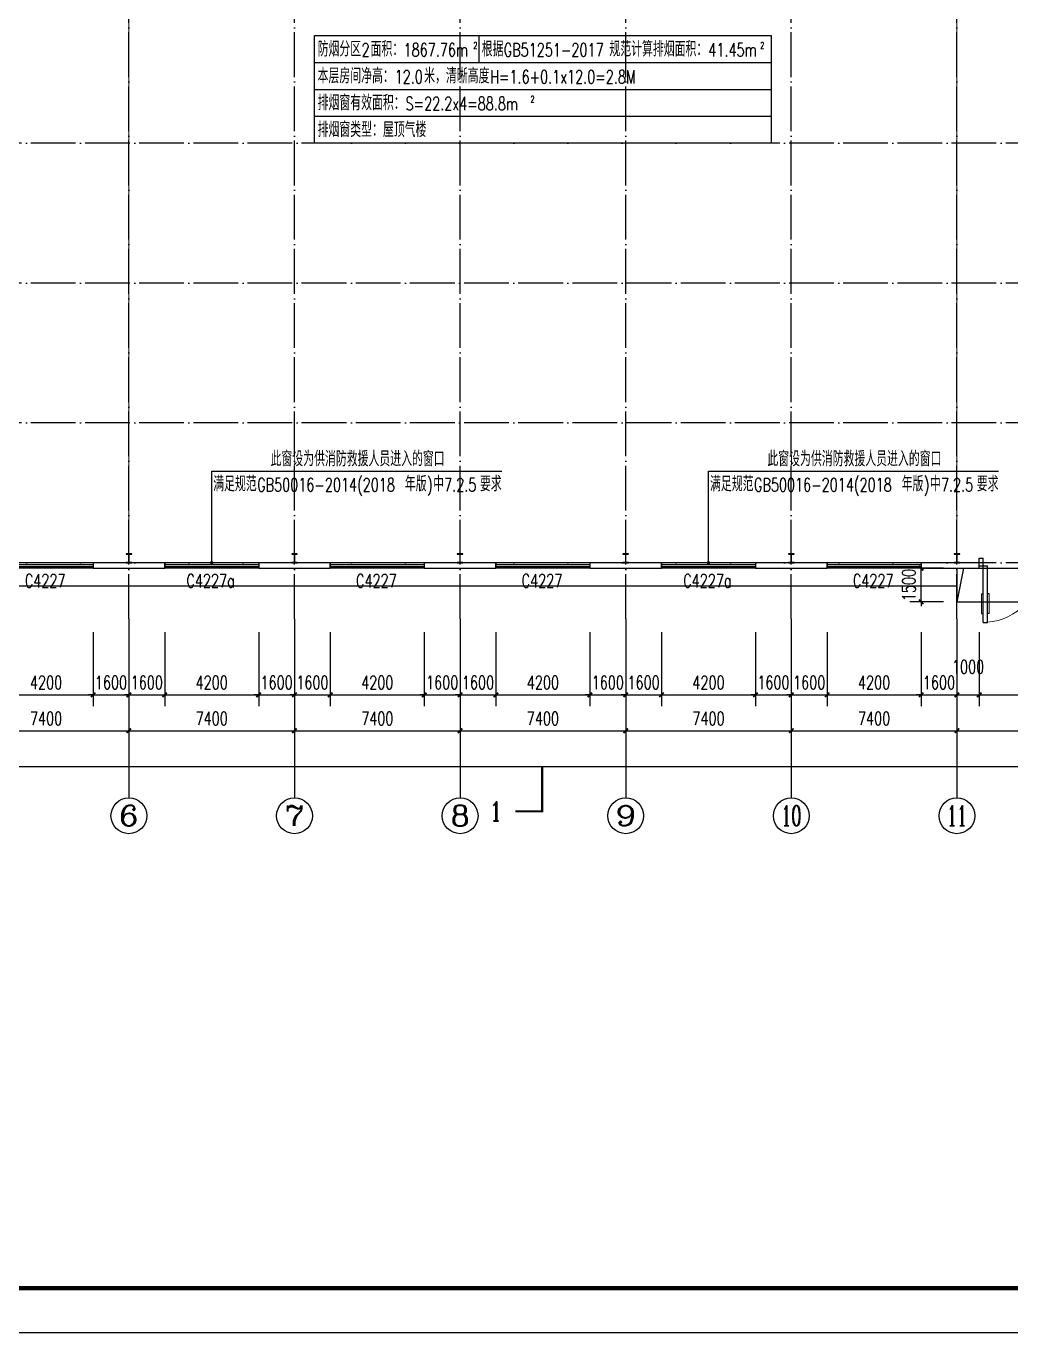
# Model space of a CAD drawing. Extents: x 13898408 to 14113608, y -853943 to -68012.
# Drawn here: x 13949016 to 13993020, y -324043 to -265668 of the extents above; entities that cross this region are included whole.
import ezdxf
from ezdxf.enums import TextEntityAlignment as Align

# ---------------------------------------------------------------- set-up
doc = ezdxf.new("R2010")
doc.units = 0
doc.header["$LTSCALE"] = 1000
doc.header["$MEASUREMENT"] = 0
doc.linetypes.add('DASH', pattern=[0.35, 0.25, -0.1])
doc.linetypes.add('DOTE', pattern=[2.42, 2, -0.2, 0.02, -0.2])
for name, color, linetype in [('AXIS', 3, 'Continuous'), ('AXIS_TEXT', 7, 'Continuous'), ('COLUMN', 2, 'Continuous'), ('DIM_LEAD', 3, 'Continuous'), ('DIM_SYMB', 3, 'Continuous'), ('DOTE', 1, 'DOTE'), ('PUB_DIM', 3, 'Continuous'), ('PUB_TEXT', 7, 'Continuous'), ('TK', 4, 'Continuous'), ('WALL-PARAPET', 6, 'Continuous'), ('WINDOW', 4, 'Continuous'), ('WINDOW_TEXT', 7, 'Continuous')]:
    doc.layers.add(name, color=color, linetype=linetype)
doc.styles.add('_TCH_AXIS', font='COMPLEX', dxfattribs={"bigfont": 'GBCBIG'})
doc.styles.add('_TCH_DIM', font='SIMPLEX', dxfattribs={"bigfont": 'GBCBIG'})
doc.styles.add('_TCH_DIM_T3', font='SIMPLEX', dxfattribs={"width": 0.705882, "bigfont": 'GBCBIG'})
doc.styles.add('_TCH_LABEL', font='COMPLEX', dxfattribs={"bigfont": 'GBCBIG'})
doc.styles.add('_TCH_WINDOW', font='SIMPLEX', dxfattribs={"height": 3.5, "bigfont": 'GBCBIG'})
doc.styles.add('COMPLEX', font='COMPLEX')
doc.dimstyles.new('_TCH_ARCH&&200', dxfattribs={"dimtxt": 595, "dimasz": 200, "dimexe": 500, "dimexo": 600, "dimgap": 252.5, "dimtad": 1, "dimdec": 0, "dimzin": 0, "dimdsep": 46, "dimtxsty": '_TCH_DIM_T3', "dimblk": 'ARCHTICK', "dimcen": 0.09, "dimclrt": 7, "dimazin": 2, "dimtfac": 1, "dimtdec": 0, "dimtix": 1, "dimtmove": 2, "dimatfit": 3, "dimfxl": 0, "dimtolj": 1, "dimtzin": 0, "dimarcsym": 0})

# ---------------------------------------------------------------- blocks, each defined once
blk = doc.blocks.new('A$C797E1D2B')
at = {"layer": 'COLUMN'}
h = blk.add_hatch(color=256, dxfattribs=at)
h.paths.add_polyline_path([(125, 400), (250, 400), (250, 388), (130, 388), (130, 200), (125, 200)])
h.paths.add_polyline_path([(0, 400), (125, 400), (125, 200), (120, 200), (120, 388), (0, 388)])
h.paths.add_polyline_path([(0, 12), (120, 12), (120, 200), (125, 200), (125, 0), (0, 0)])
h.paths.add_polyline_path([(125, 200), (130, 200), (130, 12), (250, 12), (250, 0), (125, 0)])
blk.add_lwpolyline([(250, 0), (250, 12), (130, 12), (130, 388), (250, 388), (250, 400), (0, 400), (0, 388), (120, 388), (120, 12), (0, 12), (0, 0)], close=True, dxfattribs=at)
blk = doc.blocks.new('GeYuanFrame_54710130', base_point=(20.09, 4.53))
at = {"layer": 'TK'}
blk.add_lwpolyline([(20.09, 4.53), (20.09, 598.53), (1071.09, 598.53), (1071.09, 4.53)], close=True, dxfattribs=at)
at = {"layer": 'TK', "const_width": 1}
blk.add_lwpolyline([(45.09, 588.53), (1061.09, 588.53), (1061.09, 14.53), (45.09, 14.53)], close=True, dxfattribs=at)
blk = doc.blocks.new('_AXISO')
blk.add_circle((0, 0), 0.5)
at = {"layer": 'AXIS_TEXT', "style": 'COMPLEX', "width": 1.041667}
blk.add_attdef('A', text='', height=0.56, dxfattribs=at).set_placement((-0.25, -0.28), (0.25, -0.28), align=Align.FIT)
blk = doc.blocks.new('_ArchTick')
at = {"color": 0, "linetype": 'ByBlock', "const_width": 0.4}
blk.add_lwpolyline([(-0.5, -0.5), (0.5, 0.5)], dxfattribs=at)
blk = doc.blocks.new('*D58')
at = {"layer": 'AXIS', "color": 0, "lineweight": -2}
for p, q in [((13916368, -292743), (13916368, -299243)), ((14079648, -292743), (14079648, -299243)), ((13916368, -298743), (14079648, -298743))]:
    blk.add_line(p, q, dxfattribs=at)
at = {"layer": 'Defpoints', "color": 0}
for p in [(13916368, -292143), (14079648, -292143), (14079648, -298743)]:
    blk.add_point(p, dxfattribs=at)
at = {"layer": 'AXIS', "color": 0, "lineweight": -2, "xscale": 200, "yscale": 200, "zscale": 200, "rotation": 180}
blk.add_blockref('_ArchTick', (13916368, -298743), dxfattribs=at)
at = {"layer": 'AXIS', "color": 0, "lineweight": -2, "xscale": 200, "yscale": 200, "zscale": 200}
blk.add_blockref('_ArchTick', (14079648, -298743), dxfattribs=at)
at = {"layer": 'AXIS', "color": 7, "insert": (13998008, -298193), "char_height": 595, "attachment_point": 5, "style": '_TCH_DIM_T3'}
blk.add_mtext('\\A1;163280', dxfattribs=at)
blk = doc.blocks.new('*D66')
at = {"layer": 'AXIS', "color": 0, "lineweight": -2}
for p, q in [((13946208, -292743), (13946208, -297643)), ((13953608, -292743), (13953608, -297643)), ((13946208, -297143), (13953608, -297143))]:
    blk.add_line(p, q, dxfattribs=at)
at = {"layer": 'Defpoints', "color": 0}
for p in [(13946208, -292143), (13953608, -292143), (13953608, -297143)]:
    blk.add_point(p, dxfattribs=at)
at = {"layer": 'AXIS', "color": 0, "lineweight": -2, "xscale": 200, "yscale": 200, "zscale": 200, "rotation": 180}
blk.add_blockref('_ArchTick', (13946208, -297143), dxfattribs=at)
at = {"layer": 'AXIS', "color": 0, "lineweight": -2, "xscale": 200, "yscale": 200, "zscale": 200}
blk.add_blockref('_ArchTick', (13953608, -297143), dxfattribs=at)
at = {"layer": 'AXIS', "color": 7, "insert": (13949908, -296593), "char_height": 595, "attachment_point": 5, "style": '_TCH_DIM_T3'}
blk.add_mtext('\\A1;7400', dxfattribs=at)
blk = doc.blocks.new('*D67')
at = {"layer": 'AXIS', "color": 0, "lineweight": -2}
for p, q in [((13953608, -292743), (13953608, -297643)), ((13961008, -292743), (13961008, -297643)), ((13953608, -297143), (13961008, -297143))]:
    blk.add_line(p, q, dxfattribs=at)
at = {"layer": 'Defpoints', "color": 0}
for p in [(13953608, -292143), (13961008, -292143), (13961008, -297143)]:
    blk.add_point(p, dxfattribs=at)
at = {"layer": 'AXIS', "color": 0, "lineweight": -2, "xscale": 200, "yscale": 200, "zscale": 200, "rotation": 180}
blk.add_blockref('_ArchTick', (13953608, -297143), dxfattribs=at)
at = {"layer": 'AXIS', "color": 0, "lineweight": -2, "xscale": 200, "yscale": 200, "zscale": 200}
blk.add_blockref('_ArchTick', (13961008, -297143), dxfattribs=at)
at = {"layer": 'AXIS', "color": 7, "insert": (13957308, -296593), "char_height": 595, "attachment_point": 5, "style": '_TCH_DIM_T3'}
blk.add_mtext('\\A1;7400', dxfattribs=at)
blk = doc.blocks.new('*D68')
at = {"layer": 'AXIS', "color": 0, "lineweight": -2}
for p, q in [((13961008, -292743), (13961008, -297643)), ((13968408, -292743), (13968408, -297643)), ((13961008, -297143), (13968408, -297143))]:
    blk.add_line(p, q, dxfattribs=at)
at = {"layer": 'Defpoints', "color": 0}
for p in [(13961008, -292143), (13968408, -292143), (13968408, -297143)]:
    blk.add_point(p, dxfattribs=at)
at = {"layer": 'AXIS', "color": 0, "lineweight": -2, "xscale": 200, "yscale": 200, "zscale": 200, "rotation": 180}
blk.add_blockref('_ArchTick', (13961008, -297143), dxfattribs=at)
at = {"layer": 'AXIS', "color": 0, "lineweight": -2, "xscale": 200, "yscale": 200, "zscale": 200}
blk.add_blockref('_ArchTick', (13968408, -297143), dxfattribs=at)
at = {"layer": 'AXIS', "color": 7, "insert": (13964708, -296593), "char_height": 595, "attachment_point": 5, "style": '_TCH_DIM_T3'}
blk.add_mtext('\\A1;7400', dxfattribs=at)
blk = doc.blocks.new('*D69')
at = {"layer": 'AXIS', "color": 0, "lineweight": -2}
for p, q in [((13968408, -292743), (13968408, -297643)), ((13975808, -292743), (13975808, -297643)), ((13968408, -297143), (13975808, -297143))]:
    blk.add_line(p, q, dxfattribs=at)
at = {"layer": 'Defpoints', "color": 0}
for p in [(13968408, -292143), (13975808, -292143), (13975808, -297143)]:
    blk.add_point(p, dxfattribs=at)
at = {"layer": 'AXIS', "color": 0, "lineweight": -2, "xscale": 200, "yscale": 200, "zscale": 200, "rotation": 180}
blk.add_blockref('_ArchTick', (13968408, -297143), dxfattribs=at)
at = {"layer": 'AXIS', "color": 0, "lineweight": -2, "xscale": 200, "yscale": 200, "zscale": 200}
blk.add_blockref('_ArchTick', (13975808, -297143), dxfattribs=at)
at = {"layer": 'AXIS', "color": 7, "insert": (13972108, -296593), "char_height": 595, "attachment_point": 5, "style": '_TCH_DIM_T3'}
blk.add_mtext('\\A1;7400', dxfattribs=at)
blk = doc.blocks.new('*D70')
at = {"layer": 'AXIS', "color": 0, "lineweight": -2}
for p, q in [((13975808, -292743), (13975808, -297643)), ((13983208, -292743), (13983208, -297643)), ((13975808, -297143), (13983208, -297143))]:
    blk.add_line(p, q, dxfattribs=at)
at = {"layer": 'Defpoints', "color": 0}
for p in [(13975808, -292143), (13983208, -292143), (13983208, -297143)]:
    blk.add_point(p, dxfattribs=at)
at = {"layer": 'AXIS', "color": 0, "lineweight": -2, "xscale": 200, "yscale": 200, "zscale": 200, "rotation": 180}
blk.add_blockref('_ArchTick', (13975808, -297143), dxfattribs=at)
at = {"layer": 'AXIS', "color": 0, "lineweight": -2, "xscale": 200, "yscale": 200, "zscale": 200}
blk.add_blockref('_ArchTick', (13983208, -297143), dxfattribs=at)
at = {"layer": 'AXIS', "color": 7, "insert": (13979508, -296593), "char_height": 595, "attachment_point": 5, "style": '_TCH_DIM_T3'}
blk.add_mtext('\\A1;7400', dxfattribs=at)
blk = doc.blocks.new('*D71')
at = {"layer": 'AXIS', "color": 0, "lineweight": -2}
for p, q in [((13983208, -292743), (13983208, -297643)), ((13990608, -292743), (13990608, -297643)), ((13983208, -297143), (13990608, -297143))]:
    blk.add_line(p, q, dxfattribs=at)
at = {"layer": 'Defpoints', "color": 0}
for p in [(13983208, -292143), (13990608, -292143), (13990608, -297143)]:
    blk.add_point(p, dxfattribs=at)
at = {"layer": 'AXIS', "color": 0, "lineweight": -2, "xscale": 200, "yscale": 200, "zscale": 200, "rotation": 180}
blk.add_blockref('_ArchTick', (13983208, -297143), dxfattribs=at)
at = {"layer": 'AXIS', "color": 0, "lineweight": -2, "xscale": 200, "yscale": 200, "zscale": 200}
blk.add_blockref('_ArchTick', (13990608, -297143), dxfattribs=at)
at = {"layer": 'AXIS', "color": 7, "insert": (13986908, -296593), "char_height": 595, "attachment_point": 5, "style": '_TCH_DIM_T3'}
blk.add_mtext('\\A1;7400', dxfattribs=at)
blk = doc.blocks.new('*D72')
at = {"layer": 'AXIS', "color": 0, "lineweight": -2}
for p, q in [((13990608, -292743), (13990608, -297643)), ((13998008, -292743), (13998008, -297643)), ((13990608, -297143), (13998008, -297143))]:
    blk.add_line(p, q, dxfattribs=at)
at = {"layer": 'Defpoints', "color": 0}
for p in [(13990608, -292143), (13998008, -292143), (13998008, -297143)]:
    blk.add_point(p, dxfattribs=at)
at = {"layer": 'AXIS', "color": 0, "lineweight": -2, "xscale": 200, "yscale": 200, "zscale": 200, "rotation": 180}
blk.add_blockref('_ArchTick', (13990608, -297143), dxfattribs=at)
at = {"layer": 'AXIS', "color": 0, "lineweight": -2, "xscale": 200, "yscale": 200, "zscale": 200}
blk.add_blockref('_ArchTick', (13998008, -297143), dxfattribs=at)
at = {"layer": 'AXIS', "color": 7, "insert": (13994308, -296593), "char_height": 595, "attachment_point": 5, "style": '_TCH_DIM_T3'}
blk.add_mtext('\\A1;7400', dxfattribs=at)
blk = doc.blocks.new('$DorLib2D$00000011')
for p, q in [((-0.467, 0.471), (-0.467, -0.062)), ((-0.467, 0.471), (-0.433, 0.471)), ((-0.433, 0.471), (-0.433, 0.004)), ((0.433, 0.471), (0.433, 0.004)), ((0.467, 0.471), (0.433, 0.471)), ((0.467, 0.471), (0.467, -0.062)), ((-0.483, 0.396), (-0.467, 0.396)), ((-0.417, 0.396), (-0.433, 0.396)), ((0.417, 0.396), (0.433, 0.396)), ((0.483, 0.396), (0.467, 0.396)), ((-0.483, 0.235), (-0.467, 0.235)), ((-0.417, 0.235), (-0.433, 0.235)), ((0.417, 0.235), (0.433, 0.235)), ((0.483, 0.235), (0.467, 0.235)), ((-0.5, 0.004), (-0.433, 0.004)), ((-0.5, 0.004), (-0.5, -0.062)), ((0.5, 0.004), (0.433, 0.004)), ((0.5, 0.004), (0.5, -0.062)), ((-0.5, -0.062), (-0.467, -0.062)), ((0.5, -0.062), (0.467, -0.062))]:
    blk.add_line(p, q)
at = {"lineweight": 13}
for p, q in [((-0.483, 0.396), (-0.483, 0.235)), ((-0.417, 0.396), (-0.417, 0.235)), ((0.417, 0.396), (0.417, 0.235)), ((0.483, 0.396), (0.483, 0.235))]:
    blk.add_line(p, q, dxfattribs=at)
for centre, start, end in [((-0.467, 0.004), 0, 85.904), ((0.467, 0.004), 94.096, 180)]:
    blk.add_arc(centre, 0.467, start, end, dxfattribs=at)
blk = doc.blocks.new('$TCHSYS$WIN2D')
for p, q in [((-0.5, 0.5), (0.5, 0.5)), ((-0.5, 0.5), (-0.5, -0.5)), ((0.5, 0.5), (0.5, -0.5)), ((0.5, 0.167), (-0.5, 0.167)), ((0.5, -0.167), (-0.5, -0.167)), ((-0.5, -0.5), (0.5, -0.5))]:
    blk.add_line(p, q)
blk = doc.blocks.new('*D329')
at = {"layer": 'Defpoints', "color": 0}
for p in [(13989008, -289883), (13990608, -289883), (13990608, -291383)]:
    blk.add_point(p, dxfattribs=at)
at = {"layer": 'PUB_DIM', "color": 0, "lineweight": -2}
for p, q in [((13990008, -289883), (13988508, -289883)), ((13989008, -289883), (13989008, -289683)), ((13989008, -291383), (13989008, -289883)), ((13990008, -291383), (13988508, -291383)), ((13989008, -291383), (13989008, -291583))]:
    blk.add_line(p, q, dxfattribs=at)
at = {"layer": 'PUB_DIM', "color": 0, "lineweight": -2, "xscale": 200, "yscale": 200, "zscale": 200}
for p, rotation in [((13989008, -289883), 270), ((13989008, -291383), 90)]:
    blk.add_blockref('_ArchTick', p, dxfattribs=dict(at, rotation=rotation))
at = {"layer": 'PUB_DIM', "color": 7, "insert": (13988458, -290633), "char_height": 595, "attachment_point": 5, "rotation": 90, "style": '_TCH_DIM_T3'}
blk.add_mtext('\\A1;1500', dxfattribs=at)
blk = doc.blocks.new('*D364')
at = {"layer": 'Defpoints', "color": 0}
for p in [(13947808, -292143), (13952008, -292143), (13952008, -295543)]:
    blk.add_point(p, dxfattribs=at)
at = {"layer": 'PUB_DIM', "color": 0, "lineweight": -2}
for p, q in [((13947808, -292743), (13947808, -296043)), ((13952008, -292743), (13952008, -296043)), ((13947808, -295543), (13952008, -295543))]:
    blk.add_line(p, q, dxfattribs=at)
at = {"layer": 'PUB_DIM', "color": 0, "lineweight": -2, "xscale": 200, "yscale": 200, "zscale": 200, "rotation": 180}
blk.add_blockref('_ArchTick', (13947808, -295543), dxfattribs=at)
at = {"layer": 'PUB_DIM', "color": 0, "lineweight": -2, "xscale": 200, "yscale": 200, "zscale": 200}
blk.add_blockref('_ArchTick', (13952008, -295543), dxfattribs=at)
at = {"layer": 'PUB_DIM', "color": 7, "insert": (13949908, -294993), "char_height": 595, "attachment_point": 5, "style": '_TCH_DIM_T3'}
blk.add_mtext('\\A1;4200', dxfattribs=at)
blk = doc.blocks.new('*D365')
at = {"layer": 'Defpoints', "color": 0}
for p in [(13952008, -292143), (13953608, -292143), (13953608, -295543)]:
    blk.add_point(p, dxfattribs=at)
at = {"layer": 'PUB_DIM', "color": 0, "lineweight": -2}
for p, q in [((13952008, -292743), (13952008, -296043)), ((13953608, -292743), (13953608, -296043)), ((13952008, -295543), (13951808, -295543)), ((13952008, -295543), (13953608, -295543)), ((13953608, -295543), (13953808, -295543))]:
    blk.add_line(p, q, dxfattribs=at)
at = {"layer": 'PUB_DIM', "color": 0, "lineweight": -2, "xscale": 200, "yscale": 200, "zscale": 200}
blk.add_blockref('_ArchTick', (13952008, -295543), dxfattribs=at)
at = {"layer": 'PUB_DIM', "color": 0, "lineweight": -2, "xscale": 200, "yscale": 200, "zscale": 200, "rotation": 180}
blk.add_blockref('_ArchTick', (13953608, -295543), dxfattribs=at)
at = {"layer": 'PUB_DIM', "color": 7, "insert": (13952808, -294993), "char_height": 595, "attachment_point": 5, "style": '_TCH_DIM_T3'}
blk.add_mtext('\\A1;1600', dxfattribs=at)
blk = doc.blocks.new('*D366')
at = {"layer": 'Defpoints', "color": 0}
for p in [(13953608, -292143), (13955208, -292143), (13955208, -295543)]:
    blk.add_point(p, dxfattribs=at)
at = {"layer": 'PUB_DIM', "color": 0, "lineweight": -2}
for p, q in [((13953608, -292743), (13953608, -296043)), ((13955208, -292743), (13955208, -296043)), ((13953608, -295543), (13953408, -295543)), ((13953608, -295543), (13955208, -295543)), ((13955208, -295543), (13955408, -295543))]:
    blk.add_line(p, q, dxfattribs=at)
at = {"layer": 'PUB_DIM', "color": 0, "lineweight": -2, "xscale": 200, "yscale": 200, "zscale": 200}
blk.add_blockref('_ArchTick', (13953608, -295543), dxfattribs=at)
at = {"layer": 'PUB_DIM', "color": 0, "lineweight": -2, "xscale": 200, "yscale": 200, "zscale": 200, "rotation": 180}
blk.add_blockref('_ArchTick', (13955208, -295543), dxfattribs=at)
at = {"layer": 'PUB_DIM', "color": 7, "insert": (13954408, -294993), "char_height": 595, "attachment_point": 5, "style": '_TCH_DIM_T3'}
blk.add_mtext('\\A1;1600', dxfattribs=at)
blk = doc.blocks.new('*D367')
at = {"layer": 'Defpoints', "color": 0}
for p in [(13955208, -292143), (13959408, -292143), (13959408, -295543)]:
    blk.add_point(p, dxfattribs=at)
at = {"layer": 'PUB_DIM', "color": 0, "lineweight": -2}
for p, q in [((13955208, -292743), (13955208, -296043)), ((13959408, -292743), (13959408, -296043)), ((13955208, -295543), (13959408, -295543))]:
    blk.add_line(p, q, dxfattribs=at)
at = {"layer": 'PUB_DIM', "color": 0, "lineweight": -2, "xscale": 200, "yscale": 200, "zscale": 200, "rotation": 180}
blk.add_blockref('_ArchTick', (13955208, -295543), dxfattribs=at)
at = {"layer": 'PUB_DIM', "color": 0, "lineweight": -2, "xscale": 200, "yscale": 200, "zscale": 200}
blk.add_blockref('_ArchTick', (13959408, -295543), dxfattribs=at)
at = {"layer": 'PUB_DIM', "color": 7, "insert": (13957308, -294993), "char_height": 595, "attachment_point": 5, "style": '_TCH_DIM_T3'}
blk.add_mtext('\\A1;4200', dxfattribs=at)
blk = doc.blocks.new('*D368')
at = {"layer": 'Defpoints', "color": 0}
for p in [(13959408, -292143), (13961008, -292143), (13961008, -295543)]:
    blk.add_point(p, dxfattribs=at)
at = {"layer": 'PUB_DIM', "color": 0, "lineweight": -2}
for p, q in [((13959408, -292743), (13959408, -296043)), ((13961008, -292743), (13961008, -296043)), ((13959408, -295543), (13959208, -295543)), ((13959408, -295543), (13961008, -295543)), ((13961008, -295543), (13961208, -295543))]:
    blk.add_line(p, q, dxfattribs=at)
at = {"layer": 'PUB_DIM', "color": 0, "lineweight": -2, "xscale": 200, "yscale": 200, "zscale": 200}
blk.add_blockref('_ArchTick', (13959408, -295543), dxfattribs=at)
at = {"layer": 'PUB_DIM', "color": 0, "lineweight": -2, "xscale": 200, "yscale": 200, "zscale": 200, "rotation": 180}
blk.add_blockref('_ArchTick', (13961008, -295543), dxfattribs=at)
at = {"layer": 'PUB_DIM', "color": 7, "insert": (13960208, -294993), "char_height": 595, "attachment_point": 5, "style": '_TCH_DIM_T3'}
blk.add_mtext('\\A1;1600', dxfattribs=at)
blk = doc.blocks.new('*D369')
at = {"layer": 'Defpoints', "color": 0}
for p in [(13961008, -292143), (13962608, -292143), (13962608, -295543)]:
    blk.add_point(p, dxfattribs=at)
at = {"layer": 'PUB_DIM', "color": 0, "lineweight": -2}
for p, q in [((13961008, -292743), (13961008, -296043)), ((13962608, -292743), (13962608, -296043)), ((13961008, -295543), (13960808, -295543)), ((13961008, -295543), (13962608, -295543)), ((13962608, -295543), (13962808, -295543))]:
    blk.add_line(p, q, dxfattribs=at)
at = {"layer": 'PUB_DIM', "color": 0, "lineweight": -2, "xscale": 200, "yscale": 200, "zscale": 200}
blk.add_blockref('_ArchTick', (13961008, -295543), dxfattribs=at)
at = {"layer": 'PUB_DIM', "color": 0, "lineweight": -2, "xscale": 200, "yscale": 200, "zscale": 200, "rotation": 180}
blk.add_blockref('_ArchTick', (13962608, -295543), dxfattribs=at)
at = {"layer": 'PUB_DIM', "color": 7, "insert": (13961808, -294993), "char_height": 595, "attachment_point": 5, "style": '_TCH_DIM_T3'}
blk.add_mtext('\\A1;1600', dxfattribs=at)
blk = doc.blocks.new('*D370')
at = {"layer": 'Defpoints', "color": 0}
for p in [(13962608, -292143), (13966808, -292143), (13966808, -295543)]:
    blk.add_point(p, dxfattribs=at)
at = {"layer": 'PUB_DIM', "color": 0, "lineweight": -2}
for p, q in [((13962608, -292743), (13962608, -296043)), ((13966808, -292743), (13966808, -296043)), ((13962608, -295543), (13966808, -295543))]:
    blk.add_line(p, q, dxfattribs=at)
at = {"layer": 'PUB_DIM', "color": 0, "lineweight": -2, "xscale": 200, "yscale": 200, "zscale": 200, "rotation": 180}
blk.add_blockref('_ArchTick', (13962608, -295543), dxfattribs=at)
at = {"layer": 'PUB_DIM', "color": 0, "lineweight": -2, "xscale": 200, "yscale": 200, "zscale": 200}
blk.add_blockref('_ArchTick', (13966808, -295543), dxfattribs=at)
at = {"layer": 'PUB_DIM', "color": 7, "insert": (13964708, -294993), "char_height": 595, "attachment_point": 5, "style": '_TCH_DIM_T3'}
blk.add_mtext('\\A1;4200', dxfattribs=at)
blk = doc.blocks.new('*D371')
at = {"layer": 'Defpoints', "color": 0}
for p in [(13966808, -292143), (13968408, -292143), (13968408, -295543)]:
    blk.add_point(p, dxfattribs=at)
at = {"layer": 'PUB_DIM', "color": 0, "lineweight": -2}
for p, q in [((13966808, -292743), (13966808, -296043)), ((13968408, -292743), (13968408, -296043)), ((13966808, -295543), (13966608, -295543)), ((13966808, -295543), (13968408, -295543)), ((13968408, -295543), (13968608, -295543))]:
    blk.add_line(p, q, dxfattribs=at)
at = {"layer": 'PUB_DIM', "color": 0, "lineweight": -2, "xscale": 200, "yscale": 200, "zscale": 200}
blk.add_blockref('_ArchTick', (13966808, -295543), dxfattribs=at)
at = {"layer": 'PUB_DIM', "color": 0, "lineweight": -2, "xscale": 200, "yscale": 200, "zscale": 200, "rotation": 180}
blk.add_blockref('_ArchTick', (13968408, -295543), dxfattribs=at)
at = {"layer": 'PUB_DIM', "color": 7, "insert": (13967608, -294993), "char_height": 595, "attachment_point": 5, "style": '_TCH_DIM_T3'}
blk.add_mtext('\\A1;1600', dxfattribs=at)
blk = doc.blocks.new('*D372')
at = {"layer": 'Defpoints', "color": 0}
for p in [(13968408, -292143), (13970008, -292143), (13970008, -295543)]:
    blk.add_point(p, dxfattribs=at)
at = {"layer": 'PUB_DIM', "color": 0, "lineweight": -2}
for p, q in [((13968408, -292743), (13968408, -296043)), ((13970008, -292743), (13970008, -296043)), ((13968408, -295543), (13968208, -295543)), ((13968408, -295543), (13970008, -295543)), ((13970008, -295543), (13970208, -295543))]:
    blk.add_line(p, q, dxfattribs=at)
at = {"layer": 'PUB_DIM', "color": 0, "lineweight": -2, "xscale": 200, "yscale": 200, "zscale": 200}
blk.add_blockref('_ArchTick', (13968408, -295543), dxfattribs=at)
at = {"layer": 'PUB_DIM', "color": 0, "lineweight": -2, "xscale": 200, "yscale": 200, "zscale": 200, "rotation": 180}
blk.add_blockref('_ArchTick', (13970008, -295543), dxfattribs=at)
at = {"layer": 'PUB_DIM', "color": 7, "insert": (13969208, -294993), "char_height": 595, "attachment_point": 5, "style": '_TCH_DIM_T3'}
blk.add_mtext('\\A1;1600', dxfattribs=at)
blk = doc.blocks.new('*D373')
at = {"layer": 'Defpoints', "color": 0}
for p in [(13970008, -292143), (13974208, -292143), (13974208, -295543)]:
    blk.add_point(p, dxfattribs=at)
at = {"layer": 'PUB_DIM', "color": 0, "lineweight": -2}
for p, q in [((13970008, -292743), (13970008, -296043)), ((13974208, -292743), (13974208, -296043)), ((13970008, -295543), (13974208, -295543))]:
    blk.add_line(p, q, dxfattribs=at)
at = {"layer": 'PUB_DIM', "color": 0, "lineweight": -2, "xscale": 200, "yscale": 200, "zscale": 200, "rotation": 180}
blk.add_blockref('_ArchTick', (13970008, -295543), dxfattribs=at)
at = {"layer": 'PUB_DIM', "color": 0, "lineweight": -2, "xscale": 200, "yscale": 200, "zscale": 200}
blk.add_blockref('_ArchTick', (13974208, -295543), dxfattribs=at)
at = {"layer": 'PUB_DIM', "color": 7, "insert": (13972108, -294993), "char_height": 595, "attachment_point": 5, "style": '_TCH_DIM_T3'}
blk.add_mtext('\\A1;4200', dxfattribs=at)
blk = doc.blocks.new('*D374')
at = {"layer": 'Defpoints', "color": 0}
for p in [(13974208, -292143), (13975808, -292143), (13975808, -295543)]:
    blk.add_point(p, dxfattribs=at)
at = {"layer": 'PUB_DIM', "color": 0, "lineweight": -2}
for p, q in [((13974208, -292743), (13974208, -296043)), ((13975808, -292743), (13975808, -296043)), ((13974208, -295543), (13974008, -295543)), ((13974208, -295543), (13975808, -295543)), ((13975808, -295543), (13976008, -295543))]:
    blk.add_line(p, q, dxfattribs=at)
at = {"layer": 'PUB_DIM', "color": 0, "lineweight": -2, "xscale": 200, "yscale": 200, "zscale": 200}
blk.add_blockref('_ArchTick', (13974208, -295543), dxfattribs=at)
at = {"layer": 'PUB_DIM', "color": 0, "lineweight": -2, "xscale": 200, "yscale": 200, "zscale": 200, "rotation": 180}
blk.add_blockref('_ArchTick', (13975808, -295543), dxfattribs=at)
at = {"layer": 'PUB_DIM', "color": 7, "insert": (13975008, -294993), "char_height": 595, "attachment_point": 5, "style": '_TCH_DIM_T3'}
blk.add_mtext('\\A1;1600', dxfattribs=at)
blk = doc.blocks.new('*D375')
at = {"layer": 'Defpoints', "color": 0}
for p in [(13975808, -292143), (13977408, -292143), (13977408, -295543)]:
    blk.add_point(p, dxfattribs=at)
at = {"layer": 'PUB_DIM', "color": 0, "lineweight": -2}
for p, q in [((13975808, -292743), (13975808, -296043)), ((13977408, -292743), (13977408, -296043)), ((13975808, -295543), (13975608, -295543)), ((13975808, -295543), (13977408, -295543)), ((13977408, -295543), (13977608, -295543))]:
    blk.add_line(p, q, dxfattribs=at)
at = {"layer": 'PUB_DIM', "color": 0, "lineweight": -2, "xscale": 200, "yscale": 200, "zscale": 200}
blk.add_blockref('_ArchTick', (13975808, -295543), dxfattribs=at)
at = {"layer": 'PUB_DIM', "color": 0, "lineweight": -2, "xscale": 200, "yscale": 200, "zscale": 200, "rotation": 180}
blk.add_blockref('_ArchTick', (13977408, -295543), dxfattribs=at)
at = {"layer": 'PUB_DIM', "color": 7, "insert": (13976608, -294993), "char_height": 595, "attachment_point": 5, "style": '_TCH_DIM_T3'}
blk.add_mtext('\\A1;1600', dxfattribs=at)
blk = doc.blocks.new('*D376')
at = {"layer": 'Defpoints', "color": 0}
for p in [(13977408, -292143), (13981608, -292143), (13981608, -295543)]:
    blk.add_point(p, dxfattribs=at)
at = {"layer": 'PUB_DIM', "color": 0, "lineweight": -2}
for p, q in [((13977408, -292743), (13977408, -296043)), ((13981608, -292743), (13981608, -296043)), ((13977408, -295543), (13981608, -295543))]:
    blk.add_line(p, q, dxfattribs=at)
at = {"layer": 'PUB_DIM', "color": 0, "lineweight": -2, "xscale": 200, "yscale": 200, "zscale": 200, "rotation": 180}
blk.add_blockref('_ArchTick', (13977408, -295543), dxfattribs=at)
at = {"layer": 'PUB_DIM', "color": 0, "lineweight": -2, "xscale": 200, "yscale": 200, "zscale": 200}
blk.add_blockref('_ArchTick', (13981608, -295543), dxfattribs=at)
at = {"layer": 'PUB_DIM', "color": 7, "insert": (13979508, -294993), "char_height": 595, "attachment_point": 5, "style": '_TCH_DIM_T3'}
blk.add_mtext('\\A1;4200', dxfattribs=at)
blk = doc.blocks.new('*D377')
at = {"layer": 'Defpoints', "color": 0}
for p in [(13981608, -292143), (13983208, -292143), (13983208, -295543)]:
    blk.add_point(p, dxfattribs=at)
at = {"layer": 'PUB_DIM', "color": 0, "lineweight": -2}
for p, q in [((13981608, -292743), (13981608, -296043)), ((13983208, -292743), (13983208, -296043)), ((13981608, -295543), (13981408, -295543)), ((13981608, -295543), (13983208, -295543)), ((13983208, -295543), (13983408, -295543))]:
    blk.add_line(p, q, dxfattribs=at)
at = {"layer": 'PUB_DIM', "color": 0, "lineweight": -2, "xscale": 200, "yscale": 200, "zscale": 200}
blk.add_blockref('_ArchTick', (13981608, -295543), dxfattribs=at)
at = {"layer": 'PUB_DIM', "color": 0, "lineweight": -2, "xscale": 200, "yscale": 200, "zscale": 200, "rotation": 180}
blk.add_blockref('_ArchTick', (13983208, -295543), dxfattribs=at)
at = {"layer": 'PUB_DIM', "color": 7, "insert": (13982408, -294993), "char_height": 595, "attachment_point": 5, "style": '_TCH_DIM_T3'}
blk.add_mtext('\\A1;1600', dxfattribs=at)
blk = doc.blocks.new('*D378')
at = {"layer": 'Defpoints', "color": 0}
for p in [(13983208, -292143), (13984808, -292143), (13984808, -295543)]:
    blk.add_point(p, dxfattribs=at)
at = {"layer": 'PUB_DIM', "color": 0, "lineweight": -2}
for p, q in [((13983208, -292743), (13983208, -296043)), ((13984808, -292743), (13984808, -296043)), ((13983208, -295543), (13983008, -295543)), ((13983208, -295543), (13984808, -295543)), ((13984808, -295543), (13985008, -295543))]:
    blk.add_line(p, q, dxfattribs=at)
at = {"layer": 'PUB_DIM', "color": 0, "lineweight": -2, "xscale": 200, "yscale": 200, "zscale": 200}
blk.add_blockref('_ArchTick', (13983208, -295543), dxfattribs=at)
at = {"layer": 'PUB_DIM', "color": 0, "lineweight": -2, "xscale": 200, "yscale": 200, "zscale": 200, "rotation": 180}
blk.add_blockref('_ArchTick', (13984808, -295543), dxfattribs=at)
at = {"layer": 'PUB_DIM', "color": 7, "insert": (13984008, -294993), "char_height": 595, "attachment_point": 5, "style": '_TCH_DIM_T3'}
blk.add_mtext('\\A1;1600', dxfattribs=at)
blk = doc.blocks.new('*D379')
at = {"layer": 'Defpoints', "color": 0}
for p in [(13984808, -292143), (13989008, -292143), (13989008, -295543)]:
    blk.add_point(p, dxfattribs=at)
at = {"layer": 'PUB_DIM', "color": 0, "lineweight": -2}
for p, q in [((13984808, -292743), (13984808, -296043)), ((13989008, -292743), (13989008, -296043)), ((13984808, -295543), (13989008, -295543))]:
    blk.add_line(p, q, dxfattribs=at)
at = {"layer": 'PUB_DIM', "color": 0, "lineweight": -2, "xscale": 200, "yscale": 200, "zscale": 200, "rotation": 180}
blk.add_blockref('_ArchTick', (13984808, -295543), dxfattribs=at)
at = {"layer": 'PUB_DIM', "color": 0, "lineweight": -2, "xscale": 200, "yscale": 200, "zscale": 200}
blk.add_blockref('_ArchTick', (13989008, -295543), dxfattribs=at)
at = {"layer": 'PUB_DIM', "color": 7, "insert": (13986908, -294993), "char_height": 595, "attachment_point": 5, "style": '_TCH_DIM_T3'}
blk.add_mtext('\\A1;4200', dxfattribs=at)
blk = doc.blocks.new('*D380')
at = {"layer": 'Defpoints', "color": 0}
for p in [(13989008, -292143), (13990608, -292143), (13990608, -295543)]:
    blk.add_point(p, dxfattribs=at)
at = {"layer": 'PUB_DIM', "color": 0, "lineweight": -2}
for p, q in [((13989008, -292743), (13989008, -296043)), ((13990608, -292743), (13990608, -296043)), ((13989008, -295543), (13988808, -295543)), ((13989008, -295543), (13990608, -295543)), ((13990608, -295543), (13990808, -295543))]:
    blk.add_line(p, q, dxfattribs=at)
at = {"layer": 'PUB_DIM', "color": 0, "lineweight": -2, "xscale": 200, "yscale": 200, "zscale": 200}
blk.add_blockref('_ArchTick', (13989008, -295543), dxfattribs=at)
at = {"layer": 'PUB_DIM', "color": 0, "lineweight": -2, "xscale": 200, "yscale": 200, "zscale": 200, "rotation": 180}
blk.add_blockref('_ArchTick', (13990608, -295543), dxfattribs=at)
at = {"layer": 'PUB_DIM', "color": 7, "insert": (13989808, -294993), "char_height": 595, "attachment_point": 5, "style": '_TCH_DIM_T3'}
blk.add_mtext('\\A1;1600', dxfattribs=at)
blk = doc.blocks.new('*D381')
at = {"layer": 'Defpoints', "color": 0}
for p in [(13990608, -292143), (13991608, -292143), (13991608, -295543)]:
    blk.add_point(p, dxfattribs=at)
at = {"layer": 'PUB_DIM', "color": 0, "lineweight": -2}
for p, q in [((13990608, -292743), (13990608, -296043)), ((13991608, -292743), (13991608, -296043)), ((13990608, -295543), (13991608, -295543))]:
    blk.add_line(p, q, dxfattribs=at)
at = {"layer": 'PUB_DIM', "color": 0, "lineweight": -2, "xscale": 200, "yscale": 200, "zscale": 200, "rotation": 180}
blk.add_blockref('_ArchTick', (13990608, -295543), dxfattribs=at)
at = {"layer": 'PUB_DIM', "color": 0, "lineweight": -2, "xscale": 200, "yscale": 200, "zscale": 200}
blk.add_blockref('_ArchTick', (13991608, -295543), dxfattribs=at)
at = {"layer": 'PUB_DIM', "color": 7, "insert": (13991108, -294293), "char_height": 595, "attachment_point": 5, "style": '_TCH_DIM_T3'}
blk.add_mtext('\\A1;1000', dxfattribs=at)
blk = doc.blocks.new('*D382')
at = {"layer": 'Defpoints', "color": 0}
for p in [(13991608, -292143), (13997008, -292143), (13997008, -295543)]:
    blk.add_point(p, dxfattribs=at)
at = {"layer": 'PUB_DIM', "color": 0, "lineweight": -2}
for p, q in [((13991608, -292743), (13991608, -296043)), ((13997008, -292743), (13997008, -296043)), ((13991608, -295543), (13997008, -295543))]:
    blk.add_line(p, q, dxfattribs=at)
at = {"layer": 'PUB_DIM', "color": 0, "lineweight": -2, "xscale": 200, "yscale": 200, "zscale": 200, "rotation": 180}
blk.add_blockref('_ArchTick', (13991608, -295543), dxfattribs=at)
at = {"layer": 'PUB_DIM', "color": 0, "lineweight": -2, "xscale": 200, "yscale": 200, "zscale": 200}
blk.add_blockref('_ArchTick', (13997008, -295543), dxfattribs=at)
at = {"layer": 'PUB_DIM', "color": 7, "insert": (13994308, -294993), "char_height": 595, "attachment_point": 5, "style": '_TCH_DIM_T3'}
blk.add_mtext('\\A1;5400', dxfattribs=at)

msp = doc.modelspace()

# ---------------------------------------------------------------- linework, layer by layer
for p, q in [((13969241.3, -266093.1), (13969241.3, -267293.1)), ((13961908, -267293.1), (13982308, -267293.1)), ((13961908, -268493.1), (13982308, -268493.1)), ((13961908, -269693.1), (13982308, -269693.1))]:
    msp.add_line(p, q)
at = {"ltscale": 0.5}
msp.add_line((13990908, -289883.1), (13990608, -291383.1), dxfattribs=at)
at = {"linetype": 'DASH', "ltscale": 5, "const_width": 50}
for points in [[(13953608, -239643.1), (13953608, -289643.1)], [(13990608, -239643.1), (13990608, -289643.1)]]:
    msp.add_lwpolyline(points, dxfattribs=at)
msp.add_lwpolyline([(13961908, -266093.1), (13982308, -266093.1), (13982308, -270893.1), (13961908, -270893.1)], close=True)
at = {"ltscale": 0.5}
for points in [[(13990608, -289883.1), (13990608, -291383.1), (13998008, -291383.1), (13998008, -289883.1)], [(13990608, -290683.1), (13946208, -290683.1)]]:
    msp.add_lwpolyline(points, dxfattribs=at)
at = {"layer": 'AXIS'}
for p, q in [((13953608, -292143.1), (13953608, -300143.1)), ((13961008, -292143.1), (13961008, -300143.1)), ((13968408, -292143.1), (13968408, -300143.1)), ((13975808, -292143.1), (13975808, -300143.1)), ((13983208, -292143.1), (13983208, -300143.1)), ((13990608, -292143.1), (13990608, -300143.1))]:
    msp.add_line(p, q, dxfattribs=at)
at = {"layer": 'DIM_LEAD'}
for p, q in [((13957308, -289643.1), (13957308, -285543.1)), ((13957308, -285543.1), (13970269.7, -285543.1)), ((13979508, -289643.1), (13979508, -285543.1)), ((13979508, -285543.1), (13992469.7, -285543.1))]:
    msp.add_line(p, q, dxfattribs=at)
at = {"layer": 'DIM_LEAD', "const_width": 80}
for points in [[(13957308, -289683.1, 1), (13957308, -289603.1, 1)], [(13979508, -289683.1, 1), (13979508, -289603.1, 1)]]:
    msp.add_lwpolyline(points, format="xyb", close=True, dxfattribs=at)
at = {"layer": 'DIM_SYMB', "const_width": 100}
msp.add_lwpolyline([(13972074.3, -298743.1), (13972074.3, -300743.1), (13970874.3, -300743.1)], dxfattribs=at)
at = {"layer": 'DOTE'}
for p, q in [((13953608, -292143.1), (13953608, -237143.1)), ((13961008, -292143.1), (13961008, -237143.1)), ((13968408, -292143.1), (13968408, -237143.1)), ((13975808, -292143.1), (13975808, -237143.1)), ((13983208, -292143.1), (13983208, -237143.1)), ((13990608, -292143.1), (13990608, -237143.1)), ((14081908, -270893.1), (13914108, -270893.1)), ((14081908, -277143.1), (13914108, -277143.1)), ((14081908, -283393.1), (13914108, -283393.1)), ((14081908, -289643.1), (13914108, -289643.1))]:
    msp.add_line(p, q, dxfattribs=at)
at = {"layer": 'WALL-PARAPET'}
for p, q in [((13955208, -289643.1), (13952008, -289643.1)), ((13952008, -289643.1), (13952008, -289883.1)), ((13952008, -289883.1), (13955208, -289883.1)), ((13955208, -289883.1), (13955208, -289643.1)), ((13962608, -289643.1), (13959408, -289643.1)), ((13959408, -289643.1), (13959408, -289883.1)), ((13959408, -289883.1), (13962608, -289883.1)), ((13962608, -289883.1), (13962608, -289643.1)), ((13970008, -289643.1), (13966808, -289643.1)), ((13966808, -289643.1), (13966808, -289883.1)), ((13966808, -289883.1), (13970008, -289883.1)), ((13970008, -289883.1), (13970008, -289643.1)), ((13977408, -289643.1), (13974208, -289643.1)), ((13974208, -289643.1), (13974208, -289883.1)), ((13974208, -289883.1), (13977408, -289883.1)), ((13977408, -289883.1), (13977408, -289643.1)), ((13984808, -289643.1), (13981608, -289643.1)), ((13981608, -289643.1), (13981608, -289883.1)), ((13981608, -289883.1), (13984808, -289883.1)), ((13984808, -289883.1), (13984808, -289643.1)), ((13991608, -289643.1), (13989008, -289643.1)), ((13989008, -289643.1), (13989008, -289883.1)), ((13989008, -289883.1), (13991608, -289883.1)), ((13991608, -289883.1), (13991608, -289643.1))]:
    msp.add_line(p, q, dxfattribs=at)
at = {"layer": 'WINDOW'}
msp.add_line((13991608, -289883.1), (13997008, -289883.1), dxfattribs=at)

# ---------------------------------------------------------------- block references
at = {"xscale": 200, "yscale": 200, "zscale": 200}
msp.add_blockref('GeYuanFrame_54710130', (13898408, -324043.1), dxfattribs=at)
at = {"rotation": 180}
for p in [(13953733, -289243.1), (13961133, -289243.1), (13968533, -289243.1), (13975933, -289243.1), (13983333, -289243.1), (13990733, -289243.1)]:
    msp.add_blockref('A$C797E1D2B', p, dxfattribs=at)
at = {"layer": 'AXIS'}
ref = msp.add_blockref('_AXISO', (13953608, -300943.1), dxfattribs=dict(at, xscale=1600, yscale=1600, zscale=1600))
ref.add_attrib('A', '6', dxfattribs={"layer": 'AXIS_TEXT', "ltscale": 0.5, "height": 905.1, "style": '_TCH_AXIS', "width": 1.5}).set_placement((13953155.4, -301395.6), (13954060.5, -301395.6), align=Align.FIT)
ref = msp.add_blockref('_AXISO', (13961008, -300943.1), dxfattribs=dict(at, xscale=1600, yscale=1600, zscale=1600))
ref.add_attrib('A', '7', dxfattribs={"layer": 'AXIS_TEXT', "ltscale": 0.5, "height": 905.1, "style": '_TCH_AXIS', "width": 1.5}).set_placement((13960555.4, -301395.6), (13961460.5, -301395.6), align=Align.FIT)
ref = msp.add_blockref('_AXISO', (13968408, -300943.1), dxfattribs=dict(at, xscale=1600, yscale=1600, zscale=1600))
ref.add_attrib('A', '8', dxfattribs={"layer": 'AXIS_TEXT', "ltscale": 0.5, "height": 905.1, "style": '_TCH_AXIS', "width": 1.5}).set_placement((13967955.4, -301395.6), (13968860.5, -301395.6), align=Align.FIT)
ref = msp.add_blockref('_AXISO', (13975808, -300943.1), dxfattribs=dict(at, xscale=1600, yscale=1600, zscale=1600))
ref.add_attrib('A', '9', dxfattribs={"layer": 'AXIS_TEXT', "ltscale": 0.5, "height": 905.1, "style": '_TCH_AXIS', "width": 1.5}).set_placement((13975355.4, -301395.6), (13976260.5, -301395.6), align=Align.FIT)
ref = msp.add_blockref('_AXISO', (13983208, -300943.1), dxfattribs=dict(at, xscale=1600, yscale=1600, zscale=1600))
ref.add_attrib('A', '10', dxfattribs={"layer": 'AXIS_TEXT', "ltscale": 0.5, "height": 905.1, "style": '_TCH_AXIS', "width": 0.724138}).set_placement((13982755.4, -301395.6), (13983660.5, -301395.6), align=Align.FIT)
ref = msp.add_blockref('_AXISO', (13990608, -300943.1), dxfattribs=dict(at, xscale=1600, yscale=1600, zscale=1600))
ref.add_attrib('A', '11', dxfattribs={"layer": 'AXIS_TEXT', "ltscale": 0.5, "height": 905.1, "style": '_TCH_AXIS', "width": 0.875}).set_placement((13990155.4, -301395.6), (13991060.5, -301395.6), align=Align.FIT)
at = {"layer": 'WINDOW'}
ref = msp.add_blockref('$DorLib2D$00000011', (13994308, -289763.1), dxfattribs=dict(at, xscale=-5400, yscale=-5400, zscale=-5400))
ref.add_attrib('A', 'M5460', (13993328, -289380.8), dxfattribs={"layer": 'WINDOW_TEXT', "ltscale": 0.5, "height": 595, "style": '_TCH_WINDOW', "width": 0.705882})
ref = msp.add_blockref('$TCHSYS$WIN2D', (13949908, -289763.1), dxfattribs=dict(at, xscale=-4200, yscale=240, zscale=-4200))
ref.add_attrib('A', 'C4227', (13948958, -290740.4), dxfattribs={"layer": 'WINDOW_TEXT', "ltscale": 0.5, "height": 595, "style": '_TCH_WINDOW', "width": 0.705882})
ref = msp.add_blockref('$TCHSYS$WIN2D', (13957308, -289763.1), dxfattribs=dict(at, xscale=-4200, yscale=240, zscale=-4200))
ref.add_attrib('A', 'C4227a', (13956178, -290740.4), dxfattribs={"layer": 'WINDOW_TEXT', "ltscale": 0.5, "height": 595, "style": '_TCH_WINDOW', "width": 0.705882})
ref = msp.add_blockref('$TCHSYS$WIN2D', (13964708, -289763.1), dxfattribs=dict(at, xscale=-4200, yscale=240, zscale=-4200))
ref.add_attrib('A', 'C4227', (13963758, -290740.4), dxfattribs={"layer": 'WINDOW_TEXT', "ltscale": 0.5, "height": 595, "style": '_TCH_WINDOW', "width": 0.705882})
ref = msp.add_blockref('$TCHSYS$WIN2D', (13972108, -289763.1), dxfattribs=dict(at, xscale=-4200, yscale=240, zscale=-4200))
ref.add_attrib('A', 'C4227', (13971158, -290740.4), dxfattribs={"layer": 'WINDOW_TEXT', "ltscale": 0.5, "height": 595, "style": '_TCH_WINDOW', "width": 0.705882})
ref = msp.add_blockref('$TCHSYS$WIN2D', (13979508, -289763.1), dxfattribs=dict(at, xscale=-4200, yscale=240, zscale=-4200))
ref.add_attrib('A', 'C4227a', (13978378, -290740.4), dxfattribs={"layer": 'WINDOW_TEXT', "ltscale": 0.5, "height": 595, "style": '_TCH_WINDOW', "width": 0.705882})
ref = msp.add_blockref('$TCHSYS$WIN2D', (13986908, -289763.1), dxfattribs=dict(at, xscale=-4200, yscale=240, zscale=-4200))
ref.add_attrib('A', 'C4227', (13985958, -290740.4), dxfattribs={"layer": 'WINDOW_TEXT', "ltscale": 0.5, "height": 595, "style": '_TCH_WINDOW', "width": 0.705882})

# ---------------------------------------------------------------- texts
at = {"layer": 'PUB_TEXT', "style": '_TCH_DIM'}
for s, height, p in [('防烟分区', 675.18, (13962041.3, -267026.4)), ('面积：', 675.18, (13964407.3, -267026.4)), ('根据', 675.18, (13969374.6, -267026.4)), ('规范计算排烟面积：', 675.18, (13975077.6, -267026.4)), ('本层房间净高：', 675.18, (13962041.3, -268226.4)), ('米，清晰高度', 675.18, (13966801.7, -268226.4)), ('排烟窗有效面积：', 675.18, (13962041.3, -269426.4)), ('排烟窗类型：屋顶气楼', 675.18, (13962041.3, -270626.4)), ('此窗设为供消防救援人员进入的窗口', 675.177, (13959938.9, -285333.1)), ('此窗设为供消防救援人员进入的窗口', 675.177, (13982138.9, -285333.1)), ('满足规范', 675.18, (13957374.4, -286453.1)), ('年版', 675.18, (13965940.3, -286453.1)), ('中', 675.2, (13967203.3, -286453.1)), ('要求', 675.18, (13969294.8, -286453.1)), ('满足规范', 675.18, (13979574.4, -286453.1)), ('年版', 675.18, (13988140.3, -286453.1)), ('中', 675.2, (13989403.3, -286453.1)), ('要求', 675.18, (13991494.8, -286453.1))]:
    msp.add_text(s, height=height, dxfattribs=at).set_placement(p)
at = {"layer": 'PUB_TEXT', "width": 0.705882}
for s, height, style, p in [('2', 595, '_TCH_DIM', (13964007.3, -267026.4)), ('1867.76m', 595, '_TCH_DIM', (13965881.7, -267026.4)), ('2', 297.5, '_TCH_DIM', (13969001.7, -266676.4)), ('GB51251-2017', 595, '_TCH_DIM', (13970357.6, -267026.4)), ('41.45m', 595, '_TCH_DIM', (13979501, -267026.4)), ('2', 297.5, '_TCH_DIM', (13981821, -266676.4)), ('12.0', 595, '_TCH_DIM', (13965481.7, -268226.4)), ('H=1.6+0.1x12.0=2.8M', 595, '_TCH_DIM', (13969750.7, -268226.4)), ('S=22.2x4=88.8m', 595, '_TCH_DIM', (13965973.2, -269426.4)), ('2', 297.5, '_TCH_DIM', (13971553.2, -269076.4)), ('GB50016-2014(2018', 595, '_TCH_DIM', (13959340.3, -286453.1)), (')', 595, '_TCH_DIM', (13966923.3, -286453.1)), ('7.2.5', 595, '_TCH_DIM', (13967694.8, -286453.1)), ('GB50016-2014(2018', 595, '_TCH_DIM', (13981540.3, -286453.1)), (')', 595, '_TCH_DIM', (13989123.3, -286453.1)), ('7.2.5', 595, '_TCH_DIM', (13989894.8, -286453.1)), ('1', 850, '_TCH_LABEL', (13969745.7, -301168.1))]:
    msp.add_text(s, height=height, dxfattribs=dict(at, style=style)).set_placement(p)

# ---------------------------------------------------------------- dimensions: what is measured, and where the dimension line sits
at = {"layer": 'AXIS'}
for p1, p2, distance, text, picture, middle in [((13916368, -292143.1), (14079648, -292143.1), -6600, '163280', '*D58', (13998008, -298193.1)), ((13946208, -292143.1), (13953608, -292143.1), -5000, '7400', '*D66', (13949908, -296593.1)), ((13953608, -292143.1), (13961008, -292143.1), -5000, '7400', '*D67', (13957308, -296593.1)), ((13961008, -292143.1), (13968408, -292143.1), -5000, '7400', '*D68', (13964708, -296593.1)), ((13968408, -292143.1), (13975808, -292143.1), -5000, '7400', '*D69', (13972108, -296593.1)), ((13975808, -292143.1), (13983208, -292143.1), -5000, '7400', '*D70', (13979508, -296593.1)), ((13983208, -292143.1), (13990608, -292143.1), -5000, '7400', '*D71', (13986908, -296593.1)), ((13990608, -292143.1), (13998008, -292143.1), -5000, '7400', '*D72', (13994308, -296593.1))]:
    dim = msp.add_aligned_dim(p1=p1, p2=p2, distance=distance, text=text, dimstyle='_TCH_ARCH&&200', dxfattribs=at)
    dim.commit()
    dim.dimension.update_dxf_attribs({"geometry": picture, "text_midpoint": middle})
at = {"layer": 'PUB_DIM'}
for p1, p2, distance, text, picture, middle in [((13990608, -291383.1), (13990608, -289883.1), 1600, '1500', '*D329', (13988458, -290633.1)), ((13947808, -292143.1), (13952008, -292143.1), -3400, '4200', '*D364', (13949908, -294993.1)), ((13952008, -292143.1), (13953608, -292143.1), -3400, '1600', '*D365', (13952808, -294993.1)), ((13953608, -292143.1), (13955208, -292143.1), -3400, '1600', '*D366', (13954408, -294993.1)), ((13955208, -292143.1), (13959408, -292143.1), -3400, '4200', '*D367', (13957308, -294993.1)), ((13959408, -292143.1), (13961008, -292143.1), -3400, '1600', '*D368', (13960208, -294993.1)), ((13961008, -292143.1), (13962608, -292143.1), -3400, '1600', '*D369', (13961808, -294993.1)), ((13962608, -292143.1), (13966808, -292143.1), -3400, '4200', '*D370', (13964708, -294993.1)), ((13966808, -292143.1), (13968408, -292143.1), -3400, '1600', '*D371', (13967608, -294993.1)), ((13968408, -292143.1), (13970008, -292143.1), -3400, '1600', '*D372', (13969208, -294993.1)), ((13970008, -292143.1), (13974208, -292143.1), -3400, '4200', '*D373', (13972108, -294993.1)), ((13974208, -292143.1), (13975808, -292143.1), -3400, '1600', '*D374', (13975008, -294993.1)), ((13975808, -292143.1), (13977408, -292143.1), -3400, '1600', '*D375', (13976608, -294993.1)), ((13977408, -292143.1), (13981608, -292143.1), -3400, '4200', '*D376', (13979508, -294993.1)), ((13981608, -292143.1), (13983208, -292143.1), -3400, '1600', '*D377', (13982408, -294993.1)), ((13983208, -292143.1), (13984808, -292143.1), -3400, '1600', '*D378', (13984008, -294993.1)), ((13984808, -292143.1), (13989008, -292143.1), -3400, '4200', '*D379', (13986908, -294993.1)), ((13989008, -292143.1), (13990608, -292143.1), -3400, '1600', '*D380', (13989808, -294993.1)), ((13991608, -292143.1), (13997008, -292143.1), -3400, '5400', '*D382', (13994308, -294993.1))]:
    dim = msp.add_aligned_dim(p1=p1, p2=p2, distance=distance, text=text, dimstyle='_TCH_ARCH&&200', dxfattribs=at)
    dim.commit()
    dim.dimension.update_dxf_attribs({"geometry": picture, "text_midpoint": middle})
dim = msp.add_linear_dim(base=(13991608, -295543.1), p1=(13990608, -292143.1), p2=(13991608, -292143.1), angle=0, text='1000', dimstyle='_TCH_ARCH&&200', dxfattribs=at)
dim.commit()
dim.dimension.update_dxf_attribs({"geometry": '*D381', "text_midpoint": (13991108, -294293.1), "dimtype": 161})

doc.saveas('drawing.dxf')
